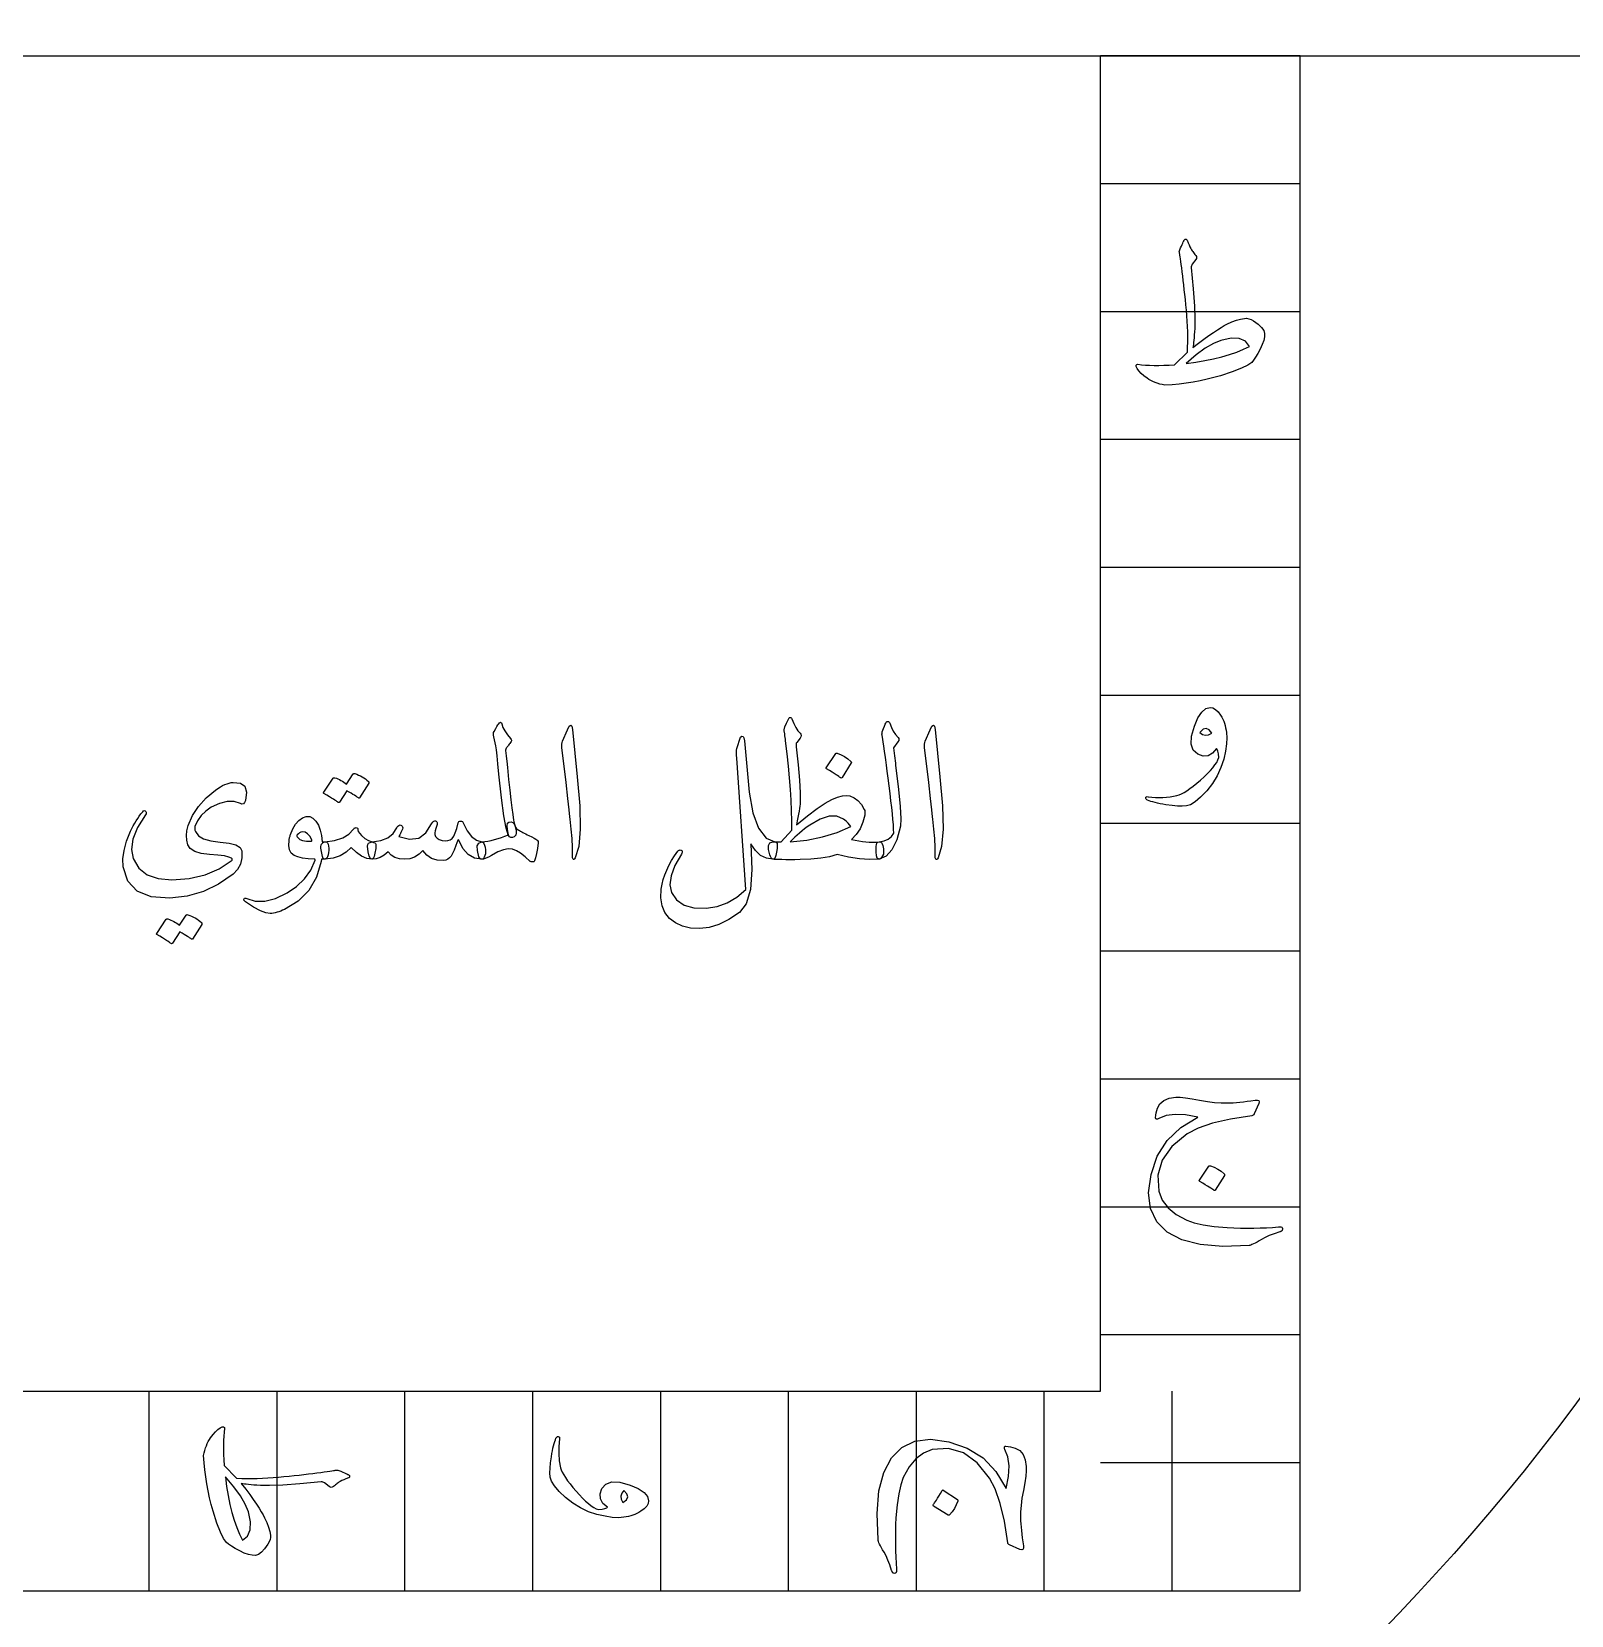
# Model space of a CAD drawing. Header units: millimetres. Extents: x -62 to 62, y -62 to 70.
# Drawn here: x 4.93 to 33.49, y -28.91 to 0.45 of the extents above; entities that cross this region are included whole.
import ezdxf

# ---------------------------------------------------------------- set-up
doc = ezdxf.new("R2010")
doc.units = ezdxf.units.MM
for name, color, linetype in [('CUT_OUTER', 1, 'Continuous'), ('ENGRAVE', 7, 'Continuous'), ('TEXT', 5, 'Continuous')]:
    doc.layers.add(name, color=color, linetype=linetype)

msp = doc.modelspace()

# ---------------------------------------------------------------- linework, layer by layer
at = {"layer": 'CUT_OUTER'}
msp.add_arc((0.0001, -0.0001), 61.9999, 178.792518, 0.351695, dxfattribs=at)
at = {"layer": 'ENGRAVE'}
for points in [[(-41.85, 0), (41.85, 0)], [(-28.458, 0), (-28.458, -28.458), (28.458, -28.458), (28.458, 0)], [(-24.7585, 0), (-24.7585, -24.7585), (24.7585, -24.7585), (24.7585, 0)], [(28.458, 0), (24.7585, 0)], [(28.458, -2.3715), (24.7585, -2.3715)], [(28.458, -4.743), (24.7585, -4.743)], [(28.458, -7.1145), (24.7585, -7.1145)], [(28.458, -9.486), (24.7585, -9.486)], [(28.458, -11.8575), (24.7585, -11.8575)], [(28.458, -14.229), (24.7585, -14.229)], [(28.458, -16.6005), (24.7585, -16.6005)], [(28.458, -18.972), (24.7585, -18.972)], [(28.458, -21.3435), (24.7585, -21.3435)], [(28.458, -23.715), (24.7585, -23.715)], [(7.1145, -28.458), (7.1145, -24.7585)], [(9.486, -28.458), (9.486, -24.7585)], [(11.8575, -28.458), (11.8575, -24.7585)], [(14.229, -28.458), (14.229, -24.7585)], [(16.6005, -28.458), (16.6005, -24.7585)], [(18.972, -28.458), (18.972, -24.7585)], [(21.3435, -28.458), (21.3435, -24.7585)], [(23.715, -28.458), (23.715, -24.7585)], [(26.0865, -28.458), (26.0865, -24.7585)], [(28.458, -26.0865), (24.7585, -26.0865)]]:
    msp.add_lwpolyline(points, dxfattribs=at)
for radius in [60.76, 60.76, 59.1325, 56.11, 56.11, 53.723, 49.29, 49.29, 46.686, 41.85, 41.85]:
    msp.add_circle((0, 0), radius, dxfattribs=at)
at = {"layer": 'TEXT'}
for points in [[(26.2251, -3.5987), (26.2422, -3.5598), (26.2574, -3.5253), (26.2708, -3.4954), (26.2824, -3.4699), (26.2921, -3.449), (26.2994, -3.4332), (26.3046, -3.4222), (26.3075, -3.4162), (26.3135, -3.4083), (26.3209, -3.4027), (26.3296, -3.3994), (26.3397, -3.3983), (26.348, -3.3996), (26.3549, -3.4036), (26.3605, -3.4103), (26.3648, -3.4197), (26.3836, -3.4654), (26.4006, -3.5057), (26.4158, -3.5406), (26.4292, -3.5701), (26.4369, -3.5831), (26.4458, -3.597), (26.4557, -3.6117), (26.4668, -3.6274), (26.4792, -3.6439), (26.4932, -3.6614), (26.5088, -3.6797), (26.5259, -3.699), (26.5366, -3.7185), (26.5402, -3.7375), (26.5366, -3.756), (26.5259, -3.7742), (26.4579, -3.8637), (26.4487, -3.8782), (26.4426, -3.8932), (26.4397, -3.9087), (26.44, -3.9245), (26.4749, -4.3186), (26.4972, -4.6379), (26.5071, -4.8825), (26.5044, -5.0523), (26.5007, -5.1157), (26.4968, -5.1736), (26.4927, -5.2258), (26.4883, -5.2725), (26.4837, -5.3138), (26.4789, -5.3499), (26.4739, -5.3809), (26.4686, -5.4067), (26.5757, -5.3248), (26.6749, -5.251), (26.7663, -5.1852), (26.8499, -5.1275), (26.9254, -5.0776), (26.9927, -5.0353), (27.0516, -5.0006), (27.1023, -4.9735), (27.1925, -4.9333), (27.2768, -4.9019), (27.3554, -4.8796), (27.4281, -4.8661), (27.4666, -4.865), (27.5069, -4.8724), (27.5489, -4.8883), (27.5928, -4.9127), (27.6796, -4.9742), (27.7432, -5.0335), (27.7834, -5.0906), (27.8004, -5.1454), (27.7993, -5.2065), (27.7852, -5.2752), (27.7581, -5.3515), (27.7181, -5.4354), (27.6733, -5.518), (27.6322, -5.5866), (27.5946, -5.6415), (27.5606, -5.6824), (27.4907, -5.7341), (27.3708, -5.7925), (27.2008, -5.8576), (26.9806, -5.9295), (26.8578, -5.965), (26.7331, -5.9966), (26.6063, -6.0241), (26.4776, -6.0476), (26.3472, -6.0673), (26.2158, -6.0834), (26.0832, -6.0959), (25.9495, -6.1049), (25.9006, -6.095), (25.8542, -6.0834), (25.8102, -6.07), (25.7687, -6.0548), (25.7292, -6.0378), (25.6913, -6.019), (25.6549, -5.9984), (25.6201, -5.976), (25.559, -5.9312), (25.5082, -5.8865), (25.4677, -5.8417), (25.4375, -5.797), (25.4209, -5.7598), (25.4178, -5.7343), (25.4281, -5.7205), (25.4518, -5.7182), (25.5188, -5.7262), (25.591, -5.7321), (25.6683, -5.736), (25.7508, -5.7379), (25.8384, -5.7378), (25.9311, -5.7357), (26.029, -5.7315), (26.1321, -5.7254), (26.3684, -5.4927), (26.3727, -5.3991), (26.3751, -5.3047), (26.3754, -5.2094), (26.3737, -5.1132), (26.3703, -5.0158), (26.3652, -4.9172), (26.3586, -4.8171), (26.3505, -4.7158), (26.3413, -4.6154), (26.3317, -4.5184), (26.3216, -4.4248), (26.3111, -4.3345), (26.3006, -4.2473), (26.2905, -4.1631), (26.2809, -4.0817), (26.2717, -4.0033), (26.2631, -3.9307), (26.2551, -3.8668), (26.2479, -3.8117), (26.2413, -3.7652), (26.2353, -3.7273), (26.2301, -3.6976), (26.2255, -3.6763), (26.2216, -3.6632), (26.2191, -3.6484), (26.2189, -3.6328), (26.2209, -3.6162), (26.2251, -3.5987)], [(26.9913, -5.2743), (26.8528, -5.3318), (26.6986, -5.422), (26.5288, -5.5448), (26.3433, -5.7003), (26.5231, -5.6781), (26.6937, -5.6506), (26.8552, -5.6181), (27.0074, -5.5804), (27.1503, -5.538), (27.2835, -5.4913), (27.4072, -5.4404), (27.5212, -5.3853), (27.4438, -5.2897), (27.3296, -5.2394), (27.1788, -5.2342), (26.9913, -5.2743)], [(19.875, -14.809), (19.7313, -14.8484), (19.5689, -14.877), (19.3876, -14.8949), (19.1876, -14.9021), (19.0872, -14.9034), (18.9974, -14.9039), (18.9181, -14.9034), (18.8492, -14.9021), (18.791, -14.9003), (18.7432, -14.8985), (18.7059, -14.8967), (18.6792, -14.8949), (18.6651, -14.8871), (18.6514, -14.8708), (18.6382, -14.8459), (18.6255, -14.8126), (18.6006, -14.7117), (18.6013, -14.638), (18.6275, -14.5917), (18.6792, -14.5727), (18.8331, -14.5691), (19.03, -14.3579), (19.0298, -14.1816), (19.0256, -13.9963), (19.0173, -13.8021), (19.005, -13.5989), (18.9887, -13.387), (18.9683, -13.1666), (18.9439, -12.9377), (18.9155, -12.7003), (18.912, -12.6662), (18.9088, -12.6358), (18.9057, -12.609), (18.903, -12.5857), (18.9002, -12.566), (18.8971, -12.5499), (18.8939, -12.5374), (18.8904, -12.5284), (18.8904, -12.4944), (18.9047, -12.4425), (18.9334, -12.3727), (18.9763, -12.285), (18.9822, -12.2756), (18.9889, -12.2688), (18.9965, -12.2648), (19.005, -12.2635), (19.0135, -12.265), (19.0211, -12.2697), (19.0278, -12.2776), (19.0336, -12.2885), (19.0712, -12.3778), (19.1088, -12.4523), (19.1464, -12.5121), (19.184, -12.557), (19.2001, -12.5776), (19.2055, -12.6), (19.2001, -12.6242), (19.184, -12.6501), (19.1231, -12.7289), (19.1157, -12.7419), (19.1115, -12.7593), (19.1104, -12.7813), (19.1124, -12.8077), (19.152, -13.146), (19.1777, -13.4306), (19.1896, -13.6615), (19.1876, -13.8388), (19.1849, -13.8704), (19.1804, -13.9081), (19.1742, -13.9519), (19.1661, -14.0017), (19.1565, -14.0573), (19.1455, -14.1185), (19.1332, -14.1853), (19.1196, -14.2576), (19.3256, -14.09), (19.5035, -13.956), (19.6532, -13.8555), (19.7747, -13.7886), (19.8801, -13.7454), (19.9707, -13.7197), (20.0466, -13.7114), (20.1077, -13.7206), (20.1876, -13.754), (20.259, -13.8074), (20.3218, -13.881), (20.3762, -13.9748), (20.3834, -13.9934), (20.3869, -14.0169), (20.3869, -14.0453), (20.3834, -14.0786), (20.3494, -14.21), (20.2974, -14.3284), (20.2276, -14.4337), (20.1399, -14.5262), (20.2075, -14.5426), (20.2742, -14.5561), (20.34, -14.5668), (20.4048, -14.5745), (20.4688, -14.5791), (20.5319, -14.5803), (20.5941, -14.5782), (20.6555, -14.5727), (20.6783, -14.574), (20.6966, -14.5852), (20.7105, -14.6063), (20.7199, -14.6371), (20.7318, -14.7018), (20.7351, -14.7562), (20.73, -14.8003), (20.7163, -14.8341), (20.6978, -14.8607), (20.6814, -14.8797), (20.6673, -14.8911), (20.6555, -14.8949), (20.4751, -14.9003), (20.2849, -14.8878), (20.0849, -14.8573), (19.875, -14.809)], [(26.4972, -12.4246), (26.5626, -12.2729), (26.6333, -12.165), (26.7094, -12.101), (26.7908, -12.0809), (26.8418, -12.0898), (26.8911, -12.1167), (26.9385, -12.1614), (26.9842, -12.2241), (27.0061, -12.2603), (27.0253, -12.2975), (27.0419, -12.3355), (27.0558, -12.3745), (27.0676, -12.4145), (27.0781, -12.4559), (27.0873, -12.4986), (27.0951, -12.5427), (27.1025, -12.641), (27.096, -12.7566), (27.0757, -12.8898), (27.0414, -13.0404), (26.9909, -13.1963), (26.9215, -13.3456), (26.8333, -13.4881), (26.7264, -13.6239), (26.6143, -13.7423), (26.5142, -13.8289), (26.4263, -13.8837), (26.3505, -13.9068), (26.273, -13.9108), (26.184, -13.9086), (26.0833, -13.9001), (25.971, -13.8853), (25.914, -13.876), (25.8613, -13.8661), (25.8129, -13.8554), (25.7687, -13.8441), (25.7285, -13.8326), (25.6921, -13.8213), (25.6596, -13.8102), (25.6308, -13.7994), (25.6138, -13.79), (25.6022, -13.7797), (25.5959, -13.7685), (25.595, -13.7564), (25.6006, -13.7443), (25.6102, -13.7367), (25.6239, -13.7336), (25.6416, -13.7349), (25.7796, -13.7484), (25.9146, -13.7493), (26.0464, -13.7376), (26.175, -13.7135), (26.2147, -13.7011), (26.2587, -13.6821), (26.3069, -13.6564), (26.3594, -13.6239), (26.4161, -13.5848), (26.4771, -13.5389), (26.5423, -13.4863), (26.6118, -13.427), (26.6798, -13.3657), (26.7407, -13.3071), (26.7944, -13.2512), (26.8409, -13.1979), (26.8801, -13.1471), (26.9117, -13.0986), (26.9356, -13.0522), (26.9519, -13.0082), (26.9425, -12.9415), (26.9322, -12.8918), (26.921, -12.8591), (26.909, -12.8435), (26.8362, -12.9292), (26.7541, -12.975), (26.6626, -12.9811), (26.5617, -12.9473), (26.4784, -12.8743), (26.44, -12.7629), (26.4462, -12.613), (26.4972, -12.4246)], [(13.7564, -13.1907), (13.779, -13.4163), (13.8003, -13.6168), (13.8202, -13.7922), (13.8388, -13.9426), (13.856, -14.0677), (13.8719, -14.1672), (13.8864, -14.2413), (13.8996, -14.2899), (13.9189, -14.3525), (13.9229, -14.4044), (13.9117, -14.4456), (13.8853, -14.476), (13.8529, -14.4928), (13.8235, -14.493), (13.7974, -14.4767), (13.7743, -14.4438), (13.7338, -14.3183), (13.6911, -14.0885), (13.6461, -13.7544), (13.5989, -13.316), (13.5821, -13.1274), (13.5676, -12.9768), (13.5553, -12.8643), (13.5452, -12.7898), (13.5058, -12.6251), (13.5007, -12.596), (13.4995, -12.5696), (13.5024, -12.5459), (13.5094, -12.5248), (13.54, -12.4734), (13.564, -12.4335), (13.5812, -12.4053), (13.5917, -12.3888), (13.6132, -12.3644), (13.6311, -12.3557), (13.6454, -12.3626), (13.6562, -12.3852), (13.6756, -12.4492), (13.709, -12.5159), (13.7562, -12.5852), (13.8173, -12.6573), (13.8285, -12.6716), (13.8334, -12.6859), (13.832, -12.7003), (13.8244, -12.7146), (13.8122, -12.7319), (13.8007, -12.7481), (13.7899, -12.7632), (13.7797, -12.7772), (13.7702, -12.7901), (13.7613, -12.8018), (13.7532, -12.8125), (13.7457, -12.822), (13.7349, -12.8381), (13.7278, -12.8542), (13.7242, -12.8703), (13.7242, -12.8864), (13.7289, -12.9216), (13.7358, -12.984), (13.745, -13.0737), (13.7564, -13.1907)], [(14.8699, -12.4962), (14.9041, -12.4299), (14.9316, -12.4067), (14.9524, -12.4264), (14.9665, -12.489), (15.0489, -13.3662), (15.0979, -13.9045), (15.1088, -14.3346), (15.0818, -14.6564), (15.0166, -14.8699), (15.0048, -14.8873), (14.9943, -14.8967), (14.9851, -14.898), (14.9773, -14.8913), (14.971, -14.8808), (14.9665, -14.8672), (14.9638, -14.8504), (14.9629, -14.8305), (14.9629, -14.6754), (14.9558, -14.5109), (14.9415, -14.3371), (14.92, -14.1538), (14.9153, -14.1059), (14.9012, -13.9766), (14.8777, -13.7658), (14.8448, -13.4736), (14.766, -12.8256), (14.7642, -12.7911), (14.766, -12.7593), (14.7714, -12.7302), (14.7804, -12.7038)], [(18.2424, -13.649), (18.3062, -14.0339), (18.4116, -14.3185), (18.5586, -14.5029), (18.7472, -14.587), (18.7593, -14.6049), (18.7633, -14.6407), (18.7593, -14.6944), (18.7472, -14.766), (18.7351, -14.8224), (18.7204, -14.8627), (18.7029, -14.8869), (18.6828, -14.8949), (18.5606, -14.877), (18.4518, -14.8233), (18.3565, -14.7338), (18.2746, -14.6085), (18.2936, -15.0829), (18.2648, -15.4534), (18.188, -15.7202), (18.0634, -15.8831), (17.8656, -16.0117), (17.6767, -16.1041), (17.4968, -16.1603), (17.3259, -16.1802), (17.1551, -16.171), (17.0046, -16.1364), (16.8741, -16.0762), (16.7638, -15.9905), (16.679, -15.8826), (16.625, -15.756), (16.602, -15.6105), (16.6098, -15.4463), (16.6256, -15.3586), (16.6479, -15.2708), (16.6766, -15.1831), (16.7119, -15.0954), (16.7538, -15.0077), (16.8027, -14.92), (16.8585, -14.8323), (16.9213, -14.7445), (16.9307, -14.7352), (16.941, -14.7284), (16.9522, -14.7244), (16.9643, -14.7231), (16.9743, -14.7244), (16.9831, -14.7284), (16.9905, -14.7352), (16.9965, -14.7445), (16.9999, -14.756), (16.9992, -14.7687), (16.9945, -14.7828), (16.9858, -14.7983), (16.8629, -15.0106), (16.7915, -15.2001), (16.7716, -15.3668), (16.8032, -15.5107), (16.8956, -15.6497), (17.0332, -15.7443), (17.216, -15.7947), (17.444, -15.8007), (17.6459, -15.7685), (17.8361, -15.7005), (18.0146, -15.5966), (18.1815, -15.457), (18.0097, -13.0225), (18.0059, -12.9643), (18.0052, -12.9151), (18.0077, -12.8748), (18.0133, -12.8435), (18.0813, -12.6287), (18.1073, -12.6103), (18.1278, -12.6161), (18.1431, -12.6461), (18.1529, -12.7003)], [(20.7092, -12.532), (20.7333, -12.4736), (20.7521, -12.4273), (20.7656, -12.393), (20.7736, -12.3709), (20.7799, -12.3568), (20.7879, -12.3467), (20.7978, -12.3407), (20.8094, -12.3387), (20.8226, -12.3409), (20.8336, -12.3476), (20.8423, -12.3588), (20.8488, -12.3745), (20.8786, -12.4512), (20.9141, -12.5203), (20.9555, -12.5819), (21.0027, -12.6358), (21.0159, -12.653), (21.0197, -12.6725), (21.0142, -12.6942), (20.9992, -12.7182), (20.9204, -12.8291), (20.9258, -12.8788), (20.9311, -12.9276), (20.9365, -12.9755), (20.9419, -13.0225), (20.9472, -13.0686), (20.9526, -13.1138), (20.958, -13.1581), (20.9634, -13.2015), (21.0128, -13.6034), (21.043, -13.9175), (21.054, -14.144), (21.0457, -14.2827), (20.9781, -14.5344), (20.89, -14.7204), (20.7812, -14.8405), (20.6519, -14.8949), (20.6483, -14.8949), (20.6447, -14.8949), (20.6411, -14.8949), (20.6376, -14.8949), (20.6163, -14.8748), (20.6027, -14.8287), (20.5966, -14.7566), (20.5982, -14.6586), (20.6015, -14.6224), (20.6116, -14.596), (20.6284, -14.5794), (20.6519, -14.5727), (20.7427, -14.5546), (20.8184, -14.5217), (20.8788, -14.474), (20.924, -14.4116), (20.921, -14.3366), (20.9155, -14.2514), (20.9075, -14.1558), (20.8971, -14.05), (20.8845, -13.9343), (20.8698, -13.8092), (20.8532, -13.6747), (20.8345, -13.5309), (20.8172, -13.3894), (20.8014, -13.2623), (20.7868, -13.1496), (20.7736, -13.0511), (20.7622, -12.967), (20.753, -12.8972), (20.7461, -12.8417), (20.7414, -12.8005), (20.7056, -12.5964), (20.7045, -12.5763), (20.7047, -12.5588), (20.7063, -12.5441), (20.7092, -12.532)], [(21.5971, -12.4962), (21.6313, -12.4299), (21.6588, -12.4067), (21.6796, -12.4264), (21.6937, -12.489), (21.7761, -13.3662), (21.8251, -13.9045), (21.836, -14.3346), (21.809, -14.6564), (21.7438, -14.8699), (21.732, -14.8873), (21.7215, -14.8967), (21.7123, -14.898), (21.7045, -14.8913), (21.6982, -14.8808), (21.6937, -14.8672), (21.691, -14.8504), (21.6901, -14.8305), (21.6901, -14.6754), (21.683, -14.5109), (21.6687, -14.3371), (21.6472, -14.1538), (21.6425, -14.1059), (21.6284, -13.9766), (21.6049, -13.7658), (21.572, -13.4736), (21.4932, -12.8256), (21.4914, -12.7911), (21.4932, -12.7593), (21.4986, -12.7302), (21.5075, -12.7038)], [(26.823, -12.557), (26.7702, -12.4931), (26.7156, -12.4693), (26.6592, -12.4859), (26.6011, -12.5427), (26.6485, -12.5812), (26.7013, -12.5964), (26.7595, -12.5884), (26.823, -12.557)], [(19.8463, -12.9365), (19.8508, -12.9321), (19.8571, -12.9294), (19.8651, -12.9285), (19.875, -12.9294), (19.9446, -12.9576), (20.0101, -12.992), (20.0717, -13.0328), (20.1292, -13.0798), (20.1348, -13.0869), (20.1372, -13.0941), (20.1366, -13.1012), (20.1327, -13.1084), (19.9645, -13.3805), (19.9582, -13.387), (19.9502, -13.3885), (19.9403, -13.3852), (19.9287, -13.3769), (19.9186, -13.3698), (19.9027, -13.359), (19.881, -13.3447), (19.8535, -13.3268), (19.8197, -13.3053), (19.7792, -13.2802), (19.732, -13.2516), (19.6781, -13.2194), (19.6709, -13.214), (19.6673, -13.2086), (19.6673, -13.2033), (19.6709, -13.1979)], [(8.805, -13.8638), (8.6891, -13.8251), (8.5598, -13.8235), (8.417, -13.8591), (8.2608, -13.9318), (8.1617, -14.0012), (8.0791, -14.084), (8.0131, -14.1802), (7.9637, -14.2899), (7.9587, -14.3118), (7.9583, -14.3346), (7.9623, -14.3583), (7.9708, -14.3829), (8.0276, -14.4595), (8.123, -14.5172), (8.2568, -14.5561), (8.4291, -14.5763), (8.5991, -14.5944), (8.7227, -14.6273), (8.7996, -14.675), (8.8301, -14.7374), (8.8334, -14.8681), (8.8077, -14.9844), (8.7529, -15.0865), (8.6689, -15.1742), (8.4024, -15.3561), (8.1185, -15.4901), (7.8171, -15.5763), (7.4982, -15.6145), (7.15, -15.5904), (6.8896, -15.4857), (6.7168, -15.3004), (6.6318, -15.0345), (6.6269, -14.8887), (6.6479, -14.7302), (6.6949, -14.5593), (6.7679, -14.3758), (6.7933, -14.3248), (6.8193, -14.2755), (6.8461, -14.2281), (6.8735, -14.1825), (6.9018, -14.1384), (6.9312, -14.0956), (6.9618, -14.0542), (6.9934, -14.0142), (7.0104, -13.9976), (7.0256, -13.9909), (7.0391, -13.994), (7.0507, -14.007), (7.0572, -14.0231), (7.0588, -14.0392), (7.0554, -14.0554), (7.0471, -14.0715), (6.8999, -14.3087), (6.8126, -14.5226), (6.7853, -14.7132), (6.818, -14.8806), (6.9232, -15.0569), (7.0776, -15.1813), (7.2812, -15.2538), (7.534, -15.2744), (7.858, -15.2487), (8.1498, -15.1822), (8.4094, -15.075), (8.6367, -14.9271), (8.6504, -14.9146), (8.6555, -14.9021), (8.6522, -14.8895), (8.6403, -14.877), (8.5922, -14.8537), (8.5087, -14.8341), (8.3899, -14.8179), (8.2357, -14.8054), (8.0789, -14.7862), (7.9592, -14.7499), (7.8766, -14.6967), (7.8312, -14.6264), (7.8101, -14.5438), (7.8043, -14.4572), (7.8137, -14.3666), (7.8383, -14.272), (7.9182, -14.086), (8.029, -13.9148), (8.1706, -13.7584), (8.3432, -13.6168), (8.389, -13.5832), (8.4336, -13.5541), (8.4767, -13.5295), (8.5186, -13.5094), (8.5589, -13.4935), (8.5973, -13.4816), (8.634, -13.4738), (8.6689, -13.47), (8.8054, -13.4828), (8.8891, -13.5425), (8.92, -13.6492), (8.8981, -13.803), (8.8815, -13.8444), (8.8605, -13.8683), (8.835, -13.8748), (8.805, -13.8638)], [(10.8994, -13.3125), (10.9039, -13.308), (10.9102, -13.3053), (10.9182, -13.3044), (10.9281, -13.3053), (10.9633, -13.3185), (10.9974, -13.3331), (11.0304, -13.3489), (11.0623, -13.3662), (11.0933, -13.385), (11.1236, -13.4056), (11.1533, -13.4279), (11.1822, -13.4521), (11.1878, -13.4595), (11.1903, -13.4673), (11.1896, -13.4756), (11.1858, -13.4843), (11.014, -13.7564), (11.0093, -13.76), (11.0023, -13.76), (10.9932, -13.7564), (10.9818, -13.7493), (10.9739, -13.7427), (10.9612, -13.7336), (10.9435, -13.7221), (10.9209, -13.7081), (10.8931, -13.6914), (10.86, -13.6718), (10.8215, -13.6493), (10.7777, -13.6239), (10.6416, -13.8352), (10.6354, -13.8417), (10.6273, -13.8432), (10.6175, -13.8399), (10.6058, -13.8316), (10.5958, -13.8244), (10.5799, -13.8137), (10.5582, -13.7994), (10.5307, -13.7815), (10.4969, -13.76), (10.4564, -13.7349), (10.4092, -13.7063), (10.3552, -13.6741), (10.3496, -13.6687), (10.3472, -13.6633), (10.3478, -13.658), (10.3516, -13.6526), (10.5271, -13.3912), (10.5315, -13.3868), (10.5378, -13.3841), (10.5459, -13.3832), (10.5557, -13.3841), (10.5857, -13.3938), (10.6148, -13.4051), (10.643, -13.418), (10.6703, -13.4324), (10.6967, -13.4482), (10.7222, -13.4651), (10.7468, -13.4831), (10.7705, -13.5022)], [(10.3015, -14.9343), (10.2176, -15.229), (10.0769, -15.4758), (9.8793, -15.6747), (9.6249, -15.8258), (9.5893, -15.8411), (9.5542, -15.8549), (9.5195, -15.8671), (9.4852, -15.8777), (9.4517, -15.8865), (9.419, -15.8933), (9.3872, -15.8982), (9.3563, -15.901), (9.2794, -15.89), (9.1773, -15.8499), (9.0502, -15.7808), (8.8981, -15.6826), (8.8817, -15.6685), (8.8721, -15.6548), (8.8692, -15.6416), (8.873, -15.6289), (8.8815, -15.619), (8.8927, -15.6145), (8.9066, -15.6154), (8.9231, -15.6217), (9.0813, -15.6729), (9.2588, -15.6727), (9.4555, -15.621), (9.6714, -15.5179), (9.8477, -15.3982), (9.9936, -15.2574), (10.1091, -15.0956), (10.1941, -14.9128), (10.1934, -14.9063), (10.1914, -14.9012), (10.1881, -14.8974), (10.1834, -14.8949), (10.0601, -14.8878), (9.9551, -14.8734), (9.8685, -14.852), (9.8003, -14.8233), (9.7475, -14.779), (9.7144, -14.7177), (9.7009, -14.6394), (9.7072, -14.5441), (9.7092, -14.5314), (9.7117, -14.5185), (9.7146, -14.5055), (9.7179, -14.4921), (9.7218, -14.4784), (9.726, -14.464), (9.7307, -14.4488), (9.7358, -14.4331), (9.7779, -14.3308), (9.8289, -14.246), (9.8889, -14.1787), (9.9578, -14.1288), (10.0283, -14.1015), (10.093, -14.1019), (10.1518, -14.1301), (10.2049, -14.186), (10.2512, -14.2639), (10.2863, -14.3543), (10.3102, -14.4572), (10.323, -14.5727), (10.3301, -14.5726), (10.3369, -14.5723), (10.3435, -14.5717), (10.3499, -14.5709), (10.3562, -14.5701), (10.3628, -14.5696), (10.3697, -14.5692), (10.3767, -14.5691), (10.4009, -14.5743), (10.4197, -14.5897), (10.4331, -14.6154), (10.4411, -14.6515), (10.4445, -14.6911), (10.4438, -14.7311), (10.4391, -14.7716), (10.4304, -14.8126), (10.419, -14.8486), (10.4062, -14.8743), (10.3921, -14.8898), (10.3767, -14.8949), (10.3087, -14.8949), (10.3082, -14.9014), (10.3069, -14.9101), (10.3047, -14.9211), (10.3015, -14.9343)], [(10.1297, -14.5333), (10.0921, -14.4678), (10.0509, -14.4214), (10.0062, -14.3944), (9.9578, -14.3865), (9.929, -14.3941), (9.9032, -14.4062), (9.8806, -14.4228), (9.8612, -14.4438), (9.8549, -14.455), (9.854, -14.4671), (9.8585, -14.4801), (9.8683, -14.4939), (9.9052, -14.5264), (9.9587, -14.5485), (10.0288, -14.5604), (10.1154, -14.562), (10.1243, -14.5602), (10.1297, -14.5548), (10.1315, -14.5458), (10.1297, -14.5333)], [(11.2467, -14.5727), (11.2751, -14.5819), (11.2959, -14.5915), (11.3091, -14.6016), (11.3147, -14.6121), (11.3174, -14.6282), (11.3183, -14.6479), (11.3174, -14.6712), (11.3147, -14.698), (11.3011, -14.7842), (11.2852, -14.8457), (11.2671, -14.8826), (11.2467, -14.8949), (11.15, -14.8813), (11.0534, -14.8403), (10.9567, -14.7721), (10.86, -14.6765), (10.7678, -14.764), (10.656, -14.8296), (10.5244, -14.8732), (10.3731, -14.8949), (10.3568, -14.8916), (10.3436, -14.8815), (10.3335, -14.8647), (10.3266, -14.8412), (10.2979, -14.6908), (10.2948, -14.6741), (10.2962, -14.6559), (10.302, -14.6365), (10.3123, -14.6157), (10.3241, -14.5996), (10.3382, -14.587), (10.3546, -14.5781), (10.3731, -14.5727), (10.5539, -14.5458), (10.7025, -14.4975), (10.8189, -14.4277), (10.903, -14.3364), (10.9128, -14.3239), (10.9245, -14.3149), (10.9379, -14.3096), (10.9531, -14.3078), (10.9672, -14.3098), (10.9773, -14.3158), (10.9833, -14.3259), (10.9853, -14.34), (10.9858, -14.3534), (10.9871, -14.365), (10.9894, -14.3749), (10.9925, -14.3829), (11.0527, -14.4552), (11.1151, -14.5109), (11.1798, -14.5501), (11.2467, -14.5727)], [(11.705, -14.3149), (11.7161, -14.2955), (11.7282, -14.28), (11.7412, -14.2686), (11.7551, -14.2612), (11.769, -14.2583), (11.7819, -14.2603), (11.794, -14.2673), (11.8052, -14.2791), (11.813, -14.295), (11.8151, -14.314), (11.8112, -14.3362), (11.8016, -14.3615), (11.7946, -14.3742), (11.7878, -14.3874), (11.7812, -14.4011), (11.7748, -14.4152), (11.7682, -14.4295), (11.7609, -14.4438), (11.753, -14.4581), (11.7443, -14.4725), (11.9446, -14.5237), (12.1122, -14.502), (12.2471, -14.4073), (12.3494, -14.2397), (12.3604, -14.2203), (12.3718, -14.2048), (12.3836, -14.1934), (12.3959, -14.186), (12.4098, -14.1829), (12.4228, -14.1842), (12.4349, -14.1901), (12.4461, -14.2004), (12.4543, -14.2142), (12.4577, -14.2308), (12.4561, -14.25), (12.4496, -14.272), (12.4313, -14.325), (12.4192, -14.3695), (12.4134, -14.4055), (12.4138, -14.4331), (12.4261, -14.4722), (12.4523, -14.5038), (12.4924, -14.5277), (12.5463, -14.5441), (12.6049, -14.5512), (12.6555, -14.5476), (12.698, -14.5333), (12.7325, -14.5083), (12.7625, -14.4673), (12.7915, -14.4053), (12.8197, -14.3223), (12.847, -14.2183), (12.8511, -14.2057), (12.8596, -14.1968), (12.8726, -14.1914), (12.89, -14.1896), (12.9079, -14.1914), (12.9222, -14.1968), (12.933, -14.2057), (12.9401, -14.2183), (13.0099, -14.3653), (13.0905, -14.4733), (13.1818, -14.5425), (13.2838, -14.5727), (13.3051, -14.5816), (13.3223, -14.6013), (13.3355, -14.6318), (13.3447, -14.6729), (13.3512, -14.7175), (13.3527, -14.758), (13.3494, -14.7944), (13.3411, -14.8269), (13.3295, -14.8567), (13.316, -14.8779), (13.3008, -14.8907), (13.2838, -14.8949), (13.1469, -14.8728), (13.0296, -14.8063), (12.9321, -14.6955), (12.8542, -14.5405), (12.8504, -14.5324), (12.8461, -14.5297), (12.8414, -14.5324), (12.8363, -14.5405), (12.8032, -14.6423), (12.7719, -14.7258), (12.7423, -14.7909), (12.7146, -14.8376), (12.6844, -14.871), (12.651, -14.8958), (12.6146, -14.9121), (12.5749, -14.92), (12.4557, -14.9121), (12.3521, -14.8779), (12.2641, -14.8173), (12.1919, -14.7302), (12.118, -14.8023), (12.0361, -14.8537), (11.9462, -14.8846), (11.8482, -14.8949), (11.754, -14.8862), (11.6718, -14.86), (11.6018, -14.8164), (11.5439, -14.7553), (11.4729, -14.8164), (11.3997, -14.86), (11.3243, -14.8862), (11.2467, -14.8949), (11.216, -14.8799), (11.1921, -14.8349), (11.1749, -14.76), (11.1643, -14.655), (11.1682, -14.623), (11.1831, -14.5987), (11.2093, -14.5819), (11.2467, -14.5727), (11.4082, -14.5472), (11.5385, -14.4957), (11.6374, -14.4183), (11.705, -14.3149)], [(13.7851, -14.2075), (13.8271, -14.2039), (13.8602, -14.2147), (13.8844, -14.2397), (13.8996, -14.2791), (13.9066, -14.2986), (13.9202, -14.3176), (13.9406, -14.3362), (13.9676, -14.3543), (13.9847, -14.3638), (14.0034, -14.3744), (14.024, -14.3862), (14.0464, -14.3991), (14.0706, -14.4126), (14.0965, -14.4264), (14.1243, -14.4403), (14.1538, -14.4546), (14.2089, -14.4812), (14.2523, -14.5038), (14.284, -14.5224), (14.3042, -14.5369), (14.3178, -14.5497), (14.3266, -14.5629), (14.3304, -14.5765), (14.3292, -14.5906), (14.3143, -14.6976), (14.2979, -14.7893), (14.2802, -14.8658), (14.2612, -14.9271), (14.2563, -14.935), (14.2487, -14.9406), (14.2384, -14.9439), (14.2254, -14.945), (14.2091, -14.9444), (14.1959, -14.9424), (14.1858, -14.939), (14.1789, -14.9343), (14.0885, -14.8504), (14.0034, -14.7848), (13.9238, -14.7376), (13.8495, -14.7087), (13.7743, -14.7025), (13.6848, -14.7195), (13.581, -14.7598), (13.4628, -14.8233), (13.4058, -14.8546), (13.3563, -14.877), (13.3145, -14.8904), (13.2802, -14.8949), (13.2637, -14.892), (13.2498, -14.8833), (13.2386, -14.8687), (13.2301, -14.8484), (13.201, -14.7318), (13.1997, -14.647), (13.2261, -14.594), (13.2802, -14.5727), (13.3382, -14.566), (13.3975, -14.5566), (13.4581, -14.5445), (13.5201, -14.5297), (13.5832, -14.5121), (13.6472, -14.4912), (13.7121, -14.4673), (13.7779, -14.4402), (13.7569, -14.3438), (13.751, -14.2729), (13.7604, -14.2274), (13.7851, -14.2075)], [(19.9931, -14.1538), (19.8694, -14.0974), (19.7237, -14.0965), (19.5561, -14.1511), (19.3666, -14.2612), (19.317, -14.2959), (19.2686, -14.3319), (19.2213, -14.3693), (19.175, -14.408), (19.13, -14.4476), (19.086, -14.4877), (19.0431, -14.5282), (19.0014, -14.5691), (19.312, -14.5382), (19.6029, -14.4814), (19.8741, -14.3986), (20.1256, -14.2899), (20.1039, -14.2572), (20.0746, -14.2236), (20.0377, -14.1892), (19.9931, -14.1538)], [(7.8025, -15.9296), (7.807, -15.9251), (7.8133, -15.9224), (7.8213, -15.9215), (7.8312, -15.9224), (7.8664, -15.9356), (7.9005, -15.9502), (7.9336, -15.9661), (7.9654, -15.9833), (7.9964, -16.0021), (8.0268, -16.0227), (8.0564, -16.0451), (8.0854, -16.0692), (8.091, -16.0766), (8.0934, -16.0844), (8.0928, -16.0927), (8.089, -16.1014), (7.9171, -16.3735), (7.9124, -16.3771), (7.9055, -16.3771), (7.8963, -16.3735), (7.8849, -16.3664), (7.8771, -16.3598), (7.8643, -16.3507), (7.8466, -16.3392), (7.824, -16.3252), (7.7963, -16.3085), (7.7632, -16.289), (7.7247, -16.2665), (7.6808, -16.2411), (7.5448, -16.4523), (7.5385, -16.4588), (7.5304, -16.4604), (7.5206, -16.457), (7.509, -16.4487), (7.4989, -16.4416), (7.483, -16.4308), (7.4613, -16.4165), (7.4338, -16.3986), (7.4, -16.3771), (7.3595, -16.3521), (7.3123, -16.3234), (7.2584, -16.2912), (7.2528, -16.2858), (7.2503, -16.2805), (7.251, -16.2751), (7.2548, -16.2697), (7.4302, -16.0084), (7.4347, -16.0039), (7.4409, -16.0012), (7.449, -16.0003), (7.4588, -16.0012), (7.4888, -16.0109), (7.5179, -16.0222), (7.5461, -16.0351), (7.5734, -16.0495), (7.5998, -16.0653), (7.6253, -16.0822), (7.6499, -16.1002), (7.6737, -16.1193)], [(27.6912, -19.4245), (27.6053, -19.6178), (27.5975, -19.6306), (27.5883, -19.6402), (27.5778, -19.6467), (27.5659, -19.6501), (27.1688, -19.7127), (26.8365, -19.7897), (26.5691, -19.881), (26.3666, -19.9866), (26.0826, -20.2182), (25.9002, -20.4726), (25.8195, -20.7499), (25.8403, -21.0499), (25.9034, -21.2124), (26.0103, -21.356), (26.1612, -21.4809), (26.3558, -21.587), (26.4925, -21.6344), (26.6628, -21.6729), (26.8667, -21.7024), (27.1041, -21.723), (27.2303, -21.729), (27.3547, -21.7328), (27.4773, -21.7344), (27.5982, -21.7337), (27.7167, -21.7311), (27.8327, -21.7266), (27.9459, -21.7203), (28.0564, -21.7123), (28.0824, -21.7105), (28.103, -21.7123), (28.1182, -21.7176), (28.128, -21.7266), (28.1334, -21.7375), (28.1352, -21.749), (28.1334, -21.7608), (28.128, -21.7731), (28.1241, -21.7797), (28.1195, -21.7852), (28.1143, -21.7896), (28.1083, -21.7928), (28.102, -21.7956), (28.0954, -21.7986), (28.0885, -21.8019), (28.0815, -21.8053), (27.9783, -21.8382), (27.8873, -21.8725), (27.8083, -21.9081), (27.7414, -21.945), (27.6985, -21.9716), (27.6595, -21.9942), (27.6242, -22.0128), (27.5928, -22.0273), (27.5656, -22.0385), (27.5431, -22.047), (27.5253, -22.0528), (27.5122, -22.056), (27.0226, -22.0741), (26.6064, -22.039), (26.2636, -21.9506), (25.9942, -21.8089), (25.7996, -21.6147), (25.6845, -21.3721), (25.6492, -21.0813), (25.6935, -20.742), (25.8107, -20.4003), (25.9942, -20.1092), (26.2439, -19.8687), (26.5599, -19.6787), (26.3361, -19.636), (26.141, -19.6259), (25.9745, -19.6485), (25.8367, -19.7038), (25.8246, -19.7082), (25.8134, -19.7109), (25.8031, -19.7118), (25.7937, -19.7109), (25.7859, -19.708), (25.7803, -19.7029), (25.777, -19.6955), (25.7758, -19.6859), (25.7808, -19.6413), (25.7884, -19.5973), (25.7987, -19.5536), (25.8116, -19.5104), (25.8573, -19.4265), (25.9298, -19.3645), (26.0291, -19.3245), (26.1553, -19.3064), (26.2352, -19.307), (26.3352, -19.3162), (26.4554, -19.3339), (26.5957, -19.3601), (26.7405, -19.3862), (26.8741, -19.4039), (26.9965, -19.4131), (27.1077, -19.4138), (27.1611, -19.4114), (27.2178, -19.408), (27.2775, -19.4034), (27.3404, -19.3977), (27.4064, -19.3906), (27.4755, -19.382), (27.5478, -19.3718), (27.6232, -19.3601), (27.6664, -19.3587), (27.6921, -19.369), (27.7004, -19.3909), (27.6912, -19.4245)], [(26.7675, -20.5845), (26.772, -20.58), (26.7783, -20.5773), (26.7863, -20.5764), (26.7962, -20.5773), (26.8658, -20.6055), (26.9313, -20.64), (26.9929, -20.6807), (27.0504, -20.7277), (27.056, -20.7349), (27.0584, -20.742), (27.0578, -20.7492), (27.054, -20.7563), (26.8857, -21.0284), (26.8794, -21.0349), (26.8714, -21.0365), (26.8615, -21.0331), (26.8499, -21.0249), (26.8398, -21.0177), (26.8239, -21.007), (26.8022, -20.9926), (26.7747, -20.9747), (26.7409, -20.9533), (26.7004, -20.9282), (26.6532, -20.8996), (26.5993, -20.8673), (26.5921, -20.862), (26.5885, -20.8566), (26.5885, -20.8512), (26.5921, -20.8459)], [(10.6303, -26.2251), (10.6692, -26.2422), (10.7037, -26.2574), (10.7336, -26.2708), (10.7591, -26.2824), (10.78, -26.2921), (10.7958, -26.2994), (10.8068, -26.3046), (10.8128, -26.3075), (10.8207, -26.3135), (10.8263, -26.3209), (10.8296, -26.3296), (10.8307, -26.3397), (10.8294, -26.348), (10.8254, -26.3549), (10.8187, -26.3605), (10.8093, -26.3648), (10.7636, -26.3836), (10.7233, -26.4006), (10.6884, -26.4158), (10.6589, -26.4292), (10.6459, -26.4369), (10.632, -26.4458), (10.6173, -26.4557), (10.6016, -26.4668), (10.5851, -26.4792), (10.5676, -26.4932), (10.5493, -26.5088), (10.53, -26.5259), (10.5105, -26.5366), (10.4915, -26.5402), (10.473, -26.5366), (10.4548, -26.5259), (10.3653, -26.4579), (10.3508, -26.4487), (10.3358, -26.4426), (10.3203, -26.4397), (10.3045, -26.44), (9.9104, -26.4749), (9.5911, -26.4972), (9.3465, -26.5071), (9.1767, -26.5044), (9.1133, -26.5007), (9.0554, -26.4968), (9.0032, -26.4927), (8.9565, -26.4883), (8.9152, -26.4837), (8.8791, -26.4789), (8.8481, -26.4739), (8.8223, -26.4686), (8.9042, -26.5757), (8.978, -26.6749), (9.0438, -26.7663), (9.1015, -26.8499), (9.1514, -26.9254), (9.1937, -26.9927), (9.2284, -27.0516), (9.2555, -27.1023), (9.2957, -27.1925), (9.3271, -27.2768), (9.3494, -27.3554), (9.3629, -27.4281), (9.364, -27.4666), (9.3566, -27.5069), (9.3407, -27.5489), (9.3163, -27.5928), (9.2548, -27.6796), (9.1955, -27.7432), (9.1384, -27.7834), (9.0836, -27.8004), (9.0225, -27.7993), (8.9538, -27.7852), (8.8775, -27.7581), (8.7936, -27.7181), (8.711, -27.6733), (8.6424, -27.6322), (8.5875, -27.5946), (8.5466, -27.5606), (8.4949, -27.4907), (8.4365, -27.3708), (8.3714, -27.2008), (8.2995, -26.9806), (8.264, -26.8578), (8.2324, -26.7331), (8.2049, -26.6063), (8.1814, -26.4776), (8.1617, -26.3472), (8.1456, -26.2158), (8.1331, -26.0832), (8.1241, -25.9495), (8.134, -25.9006), (8.1456, -25.8542), (8.159, -25.8102), (8.1742, -25.7687), (8.1912, -25.7292), (8.21, -25.6913), (8.2306, -25.6549), (8.253, -25.6201), (8.2978, -25.559), (8.3425, -25.5082), (8.3873, -25.4677), (8.432, -25.4375), (8.4692, -25.4209), (8.4947, -25.4178), (8.5085, -25.4281), (8.5108, -25.4518), (8.5028, -25.5188), (8.4969, -25.591), (8.493, -25.6683), (8.4911, -25.7508), (8.4912, -25.8384), (8.4933, -25.9311), (8.4975, -26.029), (8.5036, -26.1321), (8.7363, -26.3684), (8.8299, -26.3727), (8.9243, -26.3751), (9.0196, -26.3754), (9.1158, -26.3737), (9.2132, -26.3703), (9.3118, -26.3652), (9.4119, -26.3586), (9.5132, -26.3505), (9.6136, -26.3413), (9.7106, -26.3317), (9.8042, -26.3216), (9.8945, -26.3111), (9.9817, -26.3006), (10.0659, -26.2905), (10.1473, -26.2809), (10.2257, -26.2717), (10.2983, -26.2631), (10.3622, -26.2551), (10.4173, -26.2479), (10.4638, -26.2413), (10.5017, -26.2353), (10.5314, -26.2301), (10.5527, -26.2255), (10.5658, -26.2216), (10.5806, -26.2191), (10.5962, -26.2189), (10.6128, -26.2209), (10.6303, -26.2251)], [(16.0334, -26.4972), (16.1851, -26.5626), (16.293, -26.6333), (16.357, -26.7094), (16.3771, -26.7908), (16.3682, -26.8418), (16.3413, -26.8911), (16.2966, -26.9385), (16.2339, -26.9842), (16.1977, -27.0061), (16.1605, -27.0253), (16.1225, -27.0419), (16.0835, -27.0558), (16.0435, -27.0676), (16.0021, -27.0781), (15.9594, -27.0873), (15.9153, -27.0951), (15.817, -27.1025), (15.7014, -27.096), (15.5682, -27.0757), (15.4176, -27.0414), (15.2617, -26.9909), (15.1124, -26.9215), (14.9699, -26.8333), (14.8341, -26.7264), (14.7157, -26.6143), (14.6291, -26.5142), (14.5743, -26.4263), (14.5512, -26.3505), (14.5472, -26.273), (14.5494, -26.184), (14.5579, -26.0833), (14.5727, -25.971), (14.582, -25.914), (14.5919, -25.8613), (14.6026, -25.8129), (14.6139, -25.7687), (14.6254, -25.7285), (14.6367, -25.6921), (14.6478, -25.6596), (14.6586, -25.6308), (14.668, -25.6138), (14.6783, -25.6022), (14.6895, -25.5959), (14.7016, -25.595), (14.7137, -25.6006), (14.7213, -25.6102), (14.7244, -25.6239), (14.7231, -25.6416), (14.7096, -25.7796), (14.7087, -25.9146), (14.7204, -26.0464), (14.7445, -26.175), (14.7569, -26.2147), (14.7759, -26.2587), (14.8016, -26.3069), (14.8341, -26.3594), (14.8732, -26.4161), (14.9191, -26.4771), (14.9717, -26.5423), (15.031, -26.6118), (15.0923, -26.6798), (15.1509, -26.7407), (15.2068, -26.7944), (15.2601, -26.8409), (15.3109, -26.8801), (15.3594, -26.9117), (15.4058, -26.9356), (15.4498, -26.9519), (15.5165, -26.9425), (15.5662, -26.9322), (15.5989, -26.921), (15.6145, -26.909), (15.5288, -26.8362), (15.483, -26.7541), (15.4769, -26.6626), (15.5107, -26.5617), (15.5837, -26.4784), (15.6951, -26.44), (15.845, -26.4462), (16.0334, -26.4972)], [(23.2625, -27.6912), (23.0692, -27.6053), (23.0564, -27.5975), (23.0468, -27.5883), (23.0403, -27.5778), (23.0369, -27.5659), (22.9743, -27.1688), (22.8973, -26.8365), (22.806, -26.5691), (22.7004, -26.3666), (22.4688, -26.0826), (22.2144, -25.9002), (21.9371, -25.8195), (21.6371, -25.8403), (21.4746, -25.9034), (21.331, -26.0103), (21.2061, -26.1612), (21.1, -26.3558), (21.0526, -26.4925), (21.0141, -26.6628), (20.9846, -26.8667), (20.964, -27.1041), (20.958, -27.2303), (20.9542, -27.3547), (20.9526, -27.4773), (20.9533, -27.5982), (20.9559, -27.7167), (20.9604, -27.8327), (20.9667, -27.9459), (20.9747, -28.0564), (20.9765, -28.0824), (20.9747, -28.103), (20.9694, -28.1182), (20.9604, -28.128), (20.9495, -28.1334), (20.938, -28.1352), (20.9262, -28.1334), (20.9139, -28.128), (20.9073, -28.1241), (20.9018, -28.1195), (20.8974, -28.1143), (20.8942, -28.1083), (20.8914, -28.102), (20.8884, -28.0954), (20.8851, -28.0885), (20.8817, -28.0815), (20.8488, -27.9783), (20.8145, -27.8873), (20.7789, -27.8083), (20.742, -27.7414), (20.7154, -27.6985), (20.6928, -27.6595), (20.6742, -27.6242), (20.6597, -27.5928), (20.6485, -27.5656), (20.64, -27.5431), (20.6342, -27.5253), (20.631, -27.5122), (20.6129, -27.0226), (20.648, -26.6064), (20.7364, -26.2636), (20.8781, -25.9942), (21.0723, -25.7996), (21.3149, -25.6845), (21.6057, -25.6492), (21.945, -25.6935), (22.2867, -25.8107), (22.5778, -25.9942), (22.8183, -26.2439), (23.0083, -26.5599), (23.051, -26.3361), (23.0611, -26.141), (23.0385, -25.9745), (22.9832, -25.8367), (22.9788, -25.8246), (22.9761, -25.8134), (22.9752, -25.8031), (22.9761, -25.7937), (22.979, -25.7859), (22.9841, -25.7803), (22.9915, -25.777), (23.0011, -25.7758), (23.0457, -25.7808), (23.0897, -25.7884), (23.1334, -25.7987), (23.1766, -25.8116), (23.2605, -25.8573), (23.3225, -25.9298), (23.3625, -26.0291), (23.3806, -26.1553), (23.38, -26.2352), (23.3708, -26.3352), (23.3531, -26.4554), (23.3269, -26.5957), (23.3008, -26.7405), (23.2831, -26.8741), (23.2739, -26.9965), (23.2732, -27.1077), (23.2756, -27.1611), (23.279, -27.2178), (23.2836, -27.2775), (23.2893, -27.3404), (23.2964, -27.4064), (23.305, -27.4755), (23.3152, -27.5478), (23.3269, -27.6232), (23.3283, -27.6664), (23.318, -27.6921), (23.2961, -27.7004), (23.2625, -27.6912)], [(8.9547, -26.9913), (8.8972, -26.8528), (8.807, -26.6986), (8.6842, -26.5288), (8.5287, -26.3433), (8.5509, -26.5231), (8.5784, -26.6937), (8.6109, -26.8552), (8.6486, -27.0074), (8.691, -27.1503), (8.7377, -27.2835), (8.7886, -27.4072), (8.8437, -27.5212), (8.9393, -27.4438), (8.9896, -27.3296), (8.9948, -27.1788), (8.9547, -26.9913)], [(15.901, -26.823), (15.9649, -26.7702), (15.9887, -26.7156), (15.9721, -26.6592), (15.9153, -26.6011), (15.8768, -26.6485), (15.8616, -26.7013), (15.8696, -26.7595), (15.901, -26.823)], [(22.1025, -26.7675), (22.107, -26.772), (22.1097, -26.7783), (22.1106, -26.7863), (22.1097, -26.7962), (22.0815, -26.8658), (22.047, -26.9313), (22.0063, -26.9929), (21.9593, -27.0504), (21.9521, -27.056), (21.945, -27.0584), (21.9378, -27.0578), (21.9307, -27.054), (21.6586, -26.8857), (21.6521, -26.8794), (21.6505, -26.8714), (21.6539, -26.8615), (21.6621, -26.8499), (21.6693, -26.8398), (21.68, -26.8239), (21.6944, -26.8022), (21.7123, -26.7747), (21.7337, -26.7409), (21.7588, -26.7004), (21.7874, -26.6532), (21.8197, -26.5993), (21.825, -26.5921), (21.8304, -26.5885), (21.8358, -26.5885), (21.8411, -26.5921)]]:
    msp.add_lwpolyline(points, close=True, dxfattribs=at)

doc.saveas('drawing.dxf')
